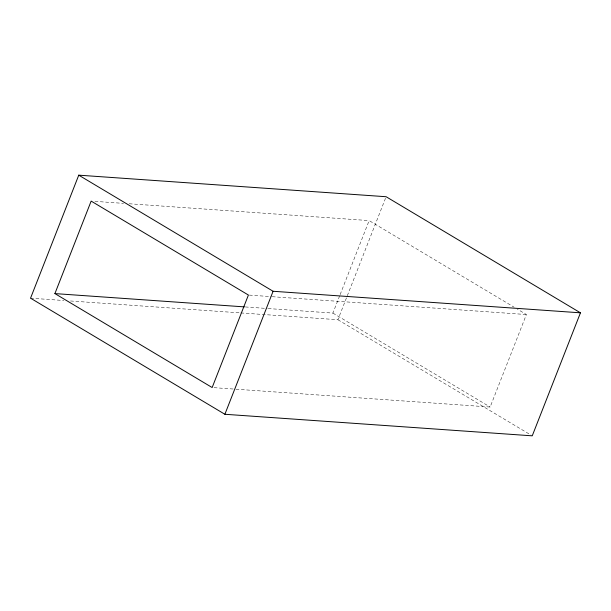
<?xml version="1.0" encoding="UTF-8"?>
<svg xmlns="http://www.w3.org/2000/svg" width="611" height="611" viewBox="0 0 611 611"><rect width="100%" height="100%" fill="white"/><g stroke="black" fill="none" stroke-linecap="round" stroke-linejoin="round"><path stroke-width="0.46" stroke-dasharray="3.06 2.29" d="M268.16 308.555L332.896 313.092L339.8 295.472M340.144 294.594L369.143 220.594L514.111 307.196M240.841 312.931L337.906 319.736L385.762 197.613M235.961 389.207L490.144 407.033L526.399 314.535L517.387 309.151M94.965 201.363L123.521 203.364M129.234 203.761L369.143 220.594M249.357 295.098L271.253 296.64M272.208 296.702L526.399 314.535M245.309 306.951L267.206 308.486M30.55 298.176L63.857 300.513M70.517 300.979L239.894 312.863M214.064 387.672L235.006 389.138M332.896 313.092L490.144 407.033M337.906 319.736L531.425 435.345"/><path stroke-width="0.92" d="M78.758 175.166L30.55 298.176L224.886 414.273L532.242 435.834L580.45 312.824L386.114 196.727L78.758 175.166L273.094 291.264L580.45 312.824M54.906 293.593L91.154 201.095L248.41 295.037L212.154 387.534L54.906 293.593L244.354 306.882M224.886 414.273L273.094 291.264"/></g></svg>
